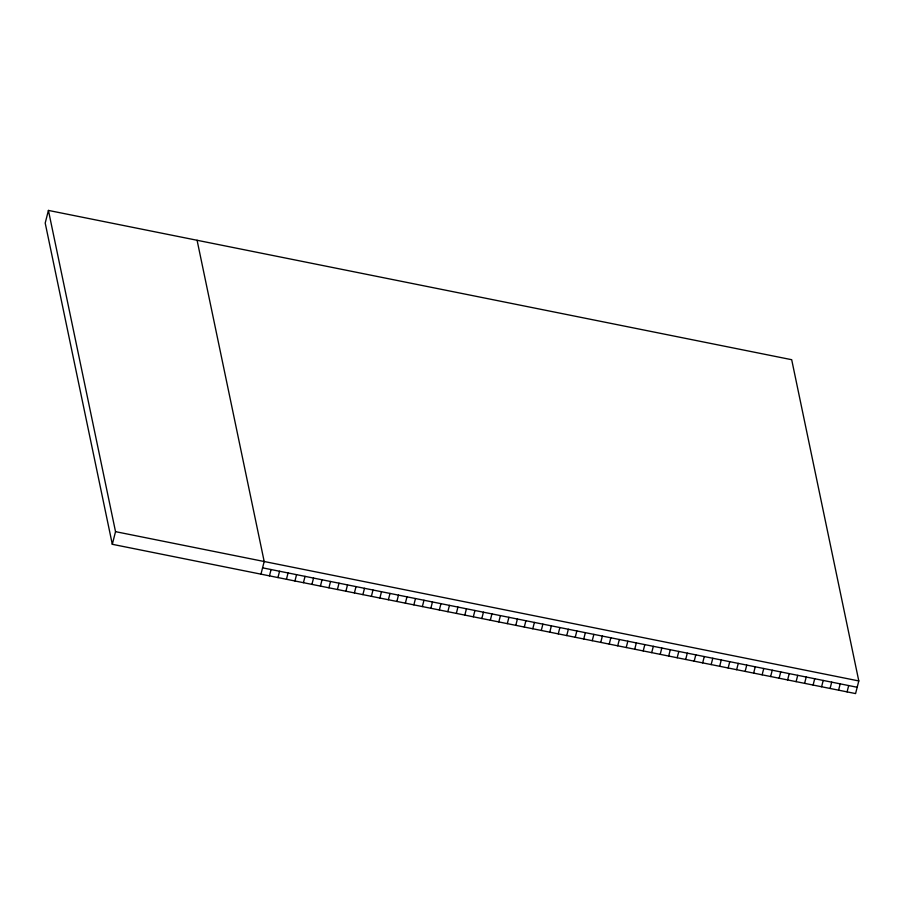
<?xml version="1.0" encoding="UTF-8"?>
<svg xmlns="http://www.w3.org/2000/svg" width="904" height="904" viewBox="0 0 904 904"><rect width="100%" height="100%" fill="white"/><g stroke="black" fill="none" stroke-linecap="round" stroke-linejoin="round"><path stroke-width="1.36" d="M48.42 210.417L45.2 223.062L112.311 544.298L855.579 693.583L858.8 680.938L791.689 359.702L48.42 210.417L115.531 531.654L112.311 544.298M260.962 574.153L264.194 561.508L197.083 240.272M269.46 575.859L271.076 569.543M277.957 577.566L279.562 571.249M286.444 579.272L288.06 572.955M294.941 580.978L296.557 574.661M303.439 582.684L305.043 576.368M311.925 584.391L313.541 578.074M320.423 586.097L322.039 579.78M328.92 587.803L330.536 581.487M337.418 589.51L339.023 583.193M345.904 591.216L347.52 584.899M354.402 592.922L356.018 586.606M362.899 594.629L364.504 588.312M371.386 596.335L373.002 590.018M379.883 598.041L381.499 591.724M388.381 599.747L389.997 593.431M396.879 601.454L398.483 595.126M405.365 603.16L406.981 596.832M413.862 604.866L415.478 598.538M422.36 606.573L423.976 600.245M430.846 608.279L432.462 601.951M439.344 609.985L440.96 603.657M447.842 611.692L449.457 605.364M456.339 613.398L457.944 607.07M464.825 615.104L466.441 608.776M473.323 616.81L474.939 610.482M481.821 618.517L483.437 612.189M490.318 620.223L491.923 613.895M498.805 621.929L500.421 615.601M507.302 623.636L508.918 617.308M515.8 625.342L517.404 619.014M524.286 627.048L525.902 620.72M532.784 628.755L534.4 622.427M541.281 630.461L542.897 624.133M549.779 632.167L551.383 625.839M558.265 633.874L559.881 627.545M566.74 635.568L568.345 629.252M575.226 637.275L576.842 630.958M583.747 638.992L585.363 632.664M592.244 640.699L593.86 634.371M600.742 642.405L602.358 636.077M609.239 644.111L610.844 637.783M617.726 645.818L619.342 639.49M626.223 647.524L627.839 641.196M634.721 649.23L636.337 642.902M643.219 650.936L644.823 644.608M651.705 652.643L653.321 646.315M660.202 654.349L661.818 648.021M668.7 656.055L670.305 649.727M677.186 657.762L678.802 651.434M685.684 659.468L687.3 653.14M694.182 661.174L695.797 654.846M702.679 662.881L704.284 656.553M711.165 664.587L712.781 658.259M719.663 666.293L721.279 659.965M728.161 667.999L729.765 661.671M736.647 669.706L738.263 663.378M745.145 671.412L746.76 665.084M753.642 673.118L755.258 666.79M762.14 674.825L763.744 668.497M770.626 676.531L772.242 670.203M779.124 678.237L780.74 671.909M787.621 679.944L789.226 673.616M796.108 681.639L797.723 675.322M804.605 683.345L806.221 677.028M813.103 685.051L814.719 678.734M821.6 686.757L823.205 680.441M830.087 688.464L831.703 682.147M838.584 690.17L840.2 683.853M847.082 691.876L848.698 685.56M115.531 531.654L858.8 680.938M262.578 567.836L857.184 687.266"/></g></svg>
